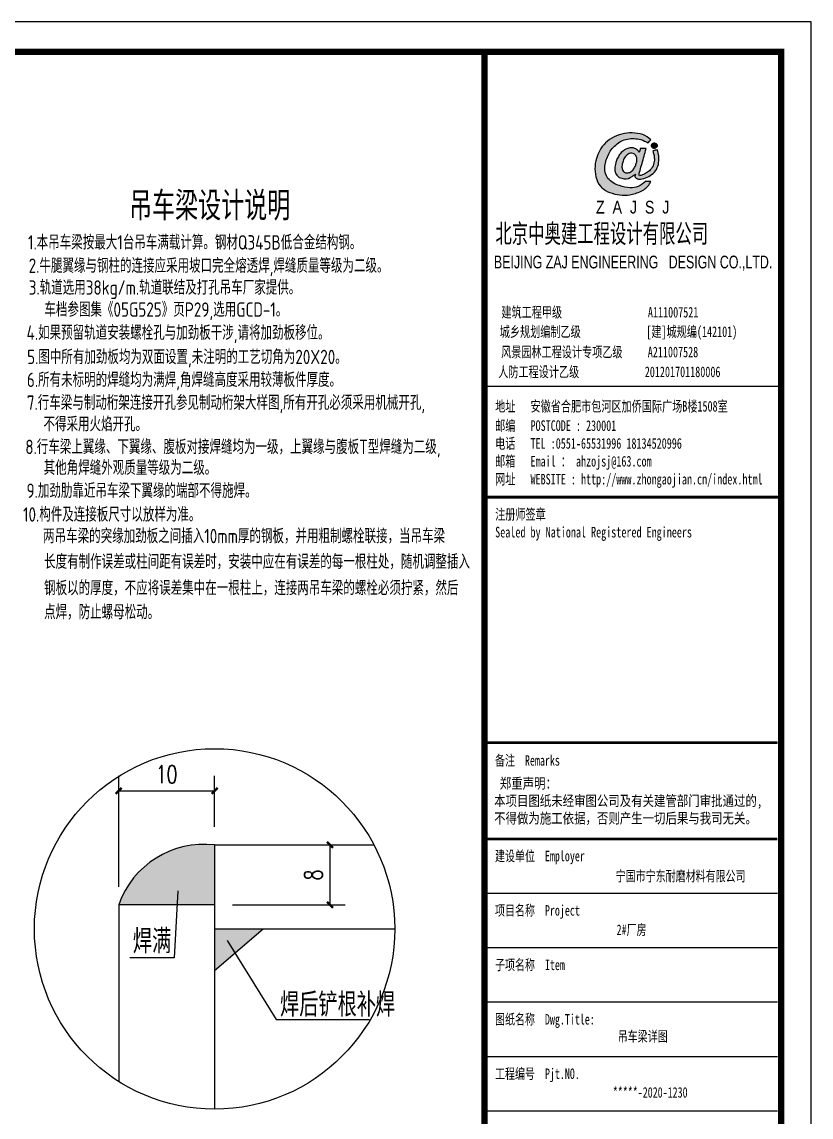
# Model space of a CAD drawing. Extents: x -33967 to 1773478, y -1022458 to -784650.
# Drawn here: x 840742 to 867071, y -999588 to -963058 of the extents above; entities that cross this region are included whole.
import ezdxf
from ezdxf.enums import TextEntityAlignment as Align

# ---------------------------------------------------------------- set-up
doc = ezdxf.new("R2010")
doc.units = 0
doc.header["$LTSCALE"] = 1000
doc.header["$MEASUREMENT"] = 0
for name, color, linetype in [('AXIS', 3, 'Continuous'), ('DIM', 146, 'Continuous'), ('PUB_TITLE', 4, 'Continuous'), ('PZ', 202, 'Continuous'), ('TEXT', 7, 'Continuous'), ('吊车梁', 161, 'Continuous'), ('图签', 3, 'Continuous'), ('粗实线', 2, 'Continuous')]:
    doc.layers.add(name, color=color, linetype=linetype)
doc.styles.add('_gyy_title_Arial', font='arial.ttf', dxfattribs={"width": 0.7})
doc.styles.add('_gyy_title_ST', font='', dxfattribs={"width": 0.8})
doc.styles.add('_TCH_DIM_T3', font='SIMPLEX', dxfattribs={"width": 0.705882, "bigfont": 'GBCBIG'})
doc.styles.add('HZ', font='txt.shx', dxfattribs={"width": 0.8, "bigfont": '000hztxt.shx'})
doc.styles.add('TSSD_Norm', font='tssdeng.shx', dxfattribs={"bigfont": 'hztxt.shx'})
doc.styles.get('_gyy_title_ST').set_extended_font_data('SimSun')
doc.dimstyles.new('TCH-200-20', dxfattribs={"dimtxt": 595, "dimasz": 200, "dimexe": 500, "dimexo": 600, "dimgap": 252.5, "dimtad": 1, "dimdec": 0, "dimlfac": 0.05, "dimzin": 0, "dimdsep": 46, "dimtxsty": '_TCH_DIM_T3', "dimblk": 'ARCHTICK', "dimcen": 0.09, "dimclrd": 124, "dimclre": 124, "dimclrt": 7, "dimazin": 2, "dimtfac": 1, "dimtdec": 0, "dimtix": 1, "dimtmove": 2, "dimatfit": 3, "dimfxl": 1, "dimtolj": 1, "dimtzin": 0, "dimarcsym": 0})

# ---------------------------------------------------------------- blocks, each defined once
blk = doc.blocks.new('_ArchTick')
at = {"color": 0, "linetype": 'ByBlock', "const_width": 0.4}
blk.add_lwpolyline([(-0.5, -0.5), (0.5, 0.5)], dxfattribs=at)
blk = doc.blocks.new('*D358')
at = {"layer": 'AXIS', "color": 124, "lineweight": -2, "transparency": 16777216}
for p, q in [((847771, -990510), (851522, -990510)), ((851022, -992510), (851022, -990510)), ((847771, -992510), (851522, -992510))]:
    blk.add_line(p, q, dxfattribs=at)
at = {"layer": 'Defpoints', "color": 0, "transparency": 16777216}
for p in [(847171, -990510), (851022, -990510), (847171, -992510)]:
    blk.add_point(p, dxfattribs=at)
at = {"layer": 'AXIS', "color": 124, "lineweight": -2, "transparency": 16777216, "xscale": 200, "yscale": 200, "zscale": 200}
for p, rotation in [((851022, -990510), 90), ((851022, -992510), 270)]:
    blk.add_blockref('_ArchTick', p, dxfattribs=dict(at, rotation=rotation))
at = {"layer": 'AXIS', "color": 7, "transparency": 16777216, "insert": (850472, -991510), "char_height": 595, "attachment_point": 5, "rotation": 90, "style": '_TCH_DIM_T3'}
blk.add_mtext('\\A1;8', dxfattribs=at)
blk = doc.blocks.new('*D359')
at = {"layer": 'AXIS', "color": 124, "lineweight": -2, "transparency": 16777216}
for p, q in [((843971, -991910), (843971, -988205)), ((847171, -989910), (847171, -988205)), ((843971, -988705), (847171, -988705))]:
    blk.add_line(p, q, dxfattribs=at)
at = {"layer": 'Defpoints', "color": 0, "transparency": 16777216}
for p in [(847171, -988705), (847171, -990510), (843971, -992510)]:
    blk.add_point(p, dxfattribs=at)
at = {"layer": 'AXIS', "color": 124, "lineweight": -2, "transparency": 16777216, "xscale": 200, "yscale": 200, "zscale": 200, "rotation": 180}
blk.add_blockref('_ArchTick', (843971, -988705), dxfattribs=at)
at = {"layer": 'AXIS', "color": 124, "lineweight": -2, "transparency": 16777216, "xscale": 200, "yscale": 200, "zscale": 200}
blk.add_blockref('_ArchTick', (847171, -988705), dxfattribs=at)
at = {"layer": 'AXIS', "color": 7, "transparency": 16777216, "insert": (845571, -988155), "char_height": 595, "attachment_point": 5, "style": '_TCH_DIM_T3'}
blk.add_mtext('\\A1;10', dxfattribs=at)
blk = doc.blocks.new('dd')
at = {"layer": '图签'}
h = blk.add_hatch(color=5, dxfattribs=at)
h.set_gradient(color1=(0, 0, 255), color2=(36, 36, 255), one_color=1, tint=0.57)
h.paths.add_polyline_path([(452, 1270, -0.093206), (531, 1562, -0.136321), (716, 1807, -0.161039), (988, 1948, -0.108591), (1307, 1935, -0.049497), (1479, 1861, 0.062627), (1539, 1932, 0.094388), (1351, 2056, 0.136326), (854, 2062, 0.161722), (430, 1810, 0.133661), (243, 1435, 0.158414), (286, 937, 0.22517), (632, 669, 0.138663), (1107, 646, 0.074676), (1375, 753, 0.125344), (1543, 944, 0.006312), (1413, 948, -0.090385), (1244, 833, -0.096745), (1053, 797, -0.073845), (803, 850, -0.140868), (530, 1020, -0.160753)])
h = blk.add_hatch(color=1, dxfattribs=at)
h.set_gradient(color1=(255, 0, 0), color2=(255, 0, 0), tint=0.57)
h.paths.add_polyline_path([(1557, 1818, 0.386553), (1564, 1757, 0.170676), (1604, 1736, 0.082224), (1657, 1743, 0.087509), (1686, 1766, 0.264235), (1694, 1804, 0.244333), (1636, 1850, 0.30271)])
h = blk.add_hatch(color=5, dxfattribs=at)
h.set_gradient(color1=(0, 0, 255), color2=(36, 36, 255), one_color=1, tint=0.57)
h.paths.add_polyline_path([(1306, 1289, 0.011169), (1334, 1370, 0.005807), (1431, 1724, 0.01105), (1292, 1724, 0.016796), (1267, 1634, 0.125943), (1203, 1704, 0.083806), (1120, 1739, 0.082879), (1047, 1739, -0.008503), (952, 1710, 0.060057), (844, 1628, 0.086078), (774, 1532, 0.099424), (705, 1347, 0.12153), (690, 1225, 0.102644), (719, 1122, 0.056648), (797, 1042, 0.092914), (913, 1013, 0.194578), (1098, 1064, -0.002562), (1175, 1122, 0.064354), (1167, 1068, 0.172385), (1207, 1017, 0.105458), (1300, 1002, 0.086567), (1454, 1046, 0.047674), (1592, 1136, 0.166359), (1692, 1274, 0.096748), (1728, 1431, 0.03151), (1728, 1548, 0.041815), (1700, 1691, 0.007654), (1588, 1673, -0.009919), (1610, 1585, -0.068269), (1624, 1482, -0.105336), (1605, 1352, -0.14652), (1528, 1223, -0.070486), (1434, 1151, -0.077937), (1341, 1103, -0.127098), (1272, 1084, -0.114215), (1267, 1129, -0.007609)])
h.paths.add_polyline_path([(865, 1245, -0.099994), (863, 1328, -0.050974), (888, 1427, -0.120527), (938, 1529, -0.043888), (1002, 1595, -0.08446), (1063, 1619, -0.147309), (1127, 1607, -0.037474), (1177, 1572, -0.06931), (1209, 1507, -0.067662), (1213, 1431, -0.02676), (1211, 1413, 0.017209), (1183, 1329, -0.048815), (1120, 1223, -0.139096), (1046, 1163, -0.097991), (944, 1153, -0.085394), (909, 1169, -0.149141)], flags=16)
blk.add_lwpolyline([(1539, 1932, 0.094388), (1351, 2056, 0.136326), (854, 2062, 0.161722), (430, 1810, 0.133661), (243, 1435, 0.158414), (286, 937, 0.22517), (632, 669, 0.138663), (1107, 646, 0.074676), (1375, 753, 0.125344), (1543, 944, 0.006312), (1413, 948, -0.090385), (1244, 833, -0.096745), (1053, 797, -0.073845), (803, 850, -0.140868), (530, 1020, -0.160753), (452, 1270, -0.093206), (531, 1562, -0.136321), (716, 1807, -0.161039), (988, 1948, -0.108591), (1307, 1935, -0.049497), (1479, 1861, 0.062627)], format="xyb", close=True, dxfattribs=at)
for points in [[(1694, 1804, 0.243958), (1636, 1850, 0.303117), (1557, 1818, 0.386553), (1564, 1757, 0.170676), (1604, 1736, 0.082224), (1657, 1743, 0.087509), (1686, 1766, 0.264235), (1694, 1804, -7.823139)], [(1431, 1724, 0.011041), (1292, 1724, 0.016796), (1267, 1634, 0.125943), (1203, 1704, 0.083806), (1120, 1739, 0.082879), (1047, 1739, -0.008503), (952, 1710, 0.060057), (844, 1628, 0.086078), (774, 1532, 0.099424), (705, 1347, 0.12153), (690, 1225, 0.102644), (719, 1122, 0.056648), (797, 1042, 0.092914), (913, 1013, 0.194578), (1098, 1064, -0.002562), (1175, 1122, 0.064354), (1167, 1068, 0.172385), (1207, 1017, 0.105458), (1300, 1002, 0.086567), (1454, 1046, 0.047674), (1592, 1136, 0.166359), (1692, 1274, 0.096748), (1728, 1431, 0.03151), (1728, 1548, 0.041815), (1700, 1691, 0.007654), (1588, 1673, -0.009919), (1610, 1585, -0.068269), (1624, 1482, -0.105336), (1605, 1352, -0.14652), (1528, 1223, -0.070486), (1434, 1151, -0.077937), (1341, 1103, -0.127098), (1272, 1084, -0.114215), (1267, 1129, -0.007609), (1306, 1289, 0.011169), (1334, 1370, 0.005782), (1430, 1722, 0.069025)], [(1213, 1431, 0.067662), (1209, 1507, 0.06931), (1177, 1572, 0.037474), (1127, 1607, 0.147309), (1063, 1619, 0.08446), (1002, 1595, 0.043888), (938, 1529, 0.120527), (888, 1427, 0.050974), (863, 1328, 0.099994), (865, 1245, 0.149141), (909, 1169, 0.085394), (944, 1153, 0.097991), (1046, 1163, 0.139096), (1120, 1223, 0.048815), (1183, 1329, -0.017209), (1211, 1413, 0.02676), (1213, 1431, 0.441273)]]:
    blk.add_lwpolyline(points, format="xyb", dxfattribs=at)
at = {"insert": (246, 492), "char_height": 300, "width": 8000, "attachment_point": 1, "style": 'HZ'}
blk.add_mtext('{\\fArial|b0|i0|c0|p32;Z  A  J  S  J}', dxfattribs=at)

msp = doc.modelspace()

# ---------------------------------------------------------------- hatches: boundary and pattern name
at = {"layer": '粗实线'}
h = msp.add_hatch(color=256, dxfattribs=at)
h.set_gradient(color1=(139, 134, 116), one_color=1, tint=1, name='SPHERICAL')
h.paths.add_polyline_path([(847170.6, -990510.5, 0.3510772), (843970.6, -992510.5), (847170.6, -992510.5)])
h.paths.add_polyline_path([(847170.6, -993310.5), (847170.6, -994702.3), (848791.6, -993310.5)])

# ---------------------------------------------------------------- linework, layer by layer
at = {"layer": 'AXIS'}
for p, q in [((845948, -992038.6, -2958), (845817.5, -994273.7, -2958)), ((847589.5, -993697.4, -2958), (849224.8, -996336.5, -2958)), ((845817.5, -994273.7, -2958), (844339.5, -994273.7, -2958)), ((849224.8, -996336.5, -2958), (852341.4, -996336.5, -2958))]:
    msp.add_line(p, q, dxfattribs=at)
msp.add_circle((847170.6, -993310.5, -2958), 6010.7, dxfattribs=at)
at = {"layer": 'DIM'}
msp.add_line((847170.6, -994702.3, -2958), (848791.6, -993310.5, -2958), dxfattribs=at)
msp.add_arc((846819.2, -993508.3, -2958), 3018.4, 83.31536, 160.69541, dxfattribs=at)
at = {"layer": 'PUB_TITLE'}
for p, q in [((856172.1, -975204.3), (866071.1, -975204.3)), ((865949, -987099.5), (856172.1, -987099.5)), ((865949, -992127.6), (856172.1, -992127.6)), ((865949, -993943.3), (856172.1, -993943.3)), ((865949, -995759), (856172.1, -995759)), ((865949, -997574.7), (856172.1, -997574.7)), ((865949, -999390.5), (856172.1, -999390.5))]:
    msp.add_line(p, q, dxfattribs=at)
msp.add_lwpolyline([(783071.1, -1022458.4), (867071.1, -1022458.4), (867071.1, -963058.4), (783071.1, -963058.4)], close=True, dxfattribs=at)
at = {"layer": 'PUB_TITLE', "const_width": 212.1}
for points in [[(785891.4, -1021458.4), (866071.1, -1021458.4), (866071.1, -964058.4), (785891.4, -964058.4)], [(856172.1, -964058.4), (866071.1, -964058.4), (866071.1, -1021458.4), (856172.1, -1021458.4)]]:
    msp.add_lwpolyline(points, close=True, dxfattribs=at)
at = {"layer": 'PUB_TITLE'}
for points, const_width in [([(856172.1, -978909.9), (866071.1, -978909.9)], 99), ([(856172.1, -987099.5), (865949, -987099.5)], 97.8), ([(856172.1, -990311.9), (865949, -990311.9)], 97.8)]:
    msp.add_lwpolyline(points, dxfattribs=dict(at, const_width=const_width))
at = {"layer": 'PZ'}
for p, q in [((847170.6, -990510.5, -2958), (847170.6, -999321.1, -2958)), ((843970.6, -992510.5, -2958), (843970.6, -998398.5, -2958))]:
    msp.add_line(p, q, dxfattribs=at)
at = {"layer": '吊车梁'}
for p, q in [((847170.6, -990510.5, -2958), (852489.3, -990510.5, -2958)), ((847170.6, -993310.5, -2958), (853181.3, -993310.5, -2958))]:
    msp.add_line(p, q, dxfattribs=at)
at = {"layer": '粗实线'}
msp.add_line((847170.6, -992510.5, -2958), (843970.6, -992510.5, -2958), dxfattribs=at)

# ---------------------------------------------------------------- block references
at = {"layer": '图签', "xscale": 1.414139999943435, "yscale": 1.414139999943435, "zscale": 1.414139999943435}
msp.add_blockref('dd', (859545.6, -969721.1), dxfattribs=at)

# ---------------------------------------------------------------- texts
at = {"color": 1, "insert": (856540.3, -969782.1), "char_height": 718.199, "width": 9393.636, "attachment_point": 1, "style": 'HZ'}
msp.add_mtext('北京中奥建工程设计有限公司', dxfattribs=at)
at = {"layer": 'PUB_TITLE', "width": 0.7}
for s, height, style, p in [('BEIJING ZAJ ENGINEERING   DESIGN CO.,LTD.', 424.242, '_gyy_title_Arial', (861133.2, -971279.3)), ('建筑工程甲级                 A111007521             ', 353.535, '_gyy_title_ST', (861118.9, -972917.6)), ('城乡规划编制乙级             [建]城规编(142101)', 353.535, '_gyy_title_ST', (860646.9, -973566.2)), ('风景园林工程设计专项乙级     A211007528           ', 353.535, '_gyy_title_ST', (860943, -974244.4)), ('人防工程设计乙级             201201701180006', 353.535, '_gyy_title_ST', (860340.1, -974906.1))]:
    msp.add_text(s, height=height, dxfattribs=dict(at, style=style)).set_placement(p, align=Align.CENTER)
at = {"layer": 'PUB_TITLE', "style": '_gyy_title_ST', "width": 0.7}
for s, height, p in [('地址   安徽省合肥市包河区加侨国际广场B楼1508室', 353.535, (856529.9, -976054.6)), ('邮编   POSTCODE : 230001', 353.535, (856529.9, -976700.4)), ('电话   TEL :0551-65531996 18134520996', 353.535, (856529.9, -977294.3)), ('邮箱   Email ： ahzojsj@163.com', 353.535, (856529.9, -977888.3)), ('网址   WEBSITE : http://www.zhongaojian.cn/index.html', 353.535, (856529.9, -978485.7)), ('注册师签章', 353.53, (856529.9, -979659.4)), ('Sealed by National Registered Engineers', 353.535, (856531.8, -980253.4)), ('备注  Remarks', 349.176, (856525.5, -987865.2)), ('建设单位  Employer', 349.176, (856525.5, -991052.1)), ('项目名称  Project', 349.176, (856525.5, -992867.9)), ('子项名称  Item', 349.18, (856525.5, -994683.6)), ('图纸名称  Dwg.Title:', 349.176, (856525.5, -996499.3)), ('工程编号  Pjt.NO.', 349.176, (856525.5, -998315))]:
    msp.add_text(s, height=height, dxfattribs=at).set_placement(p)
at = {"layer": 'PUB_TITLE', "color": 2, "style": '_gyy_title_ST', "width": 0.7}
for s, height, p in [('宁国市宁东耐磨材料有限公司', 349.176, (862718.5, -991540.1)), ('2#厂房', 349.18, (861082.8, -993331))]:
    msp.add_text(s, height=height, dxfattribs=at).set_placement(p, align=Align.MIDDLE)
at = {"layer": 'PUB_TITLE', "color": 6, "style": '_gyy_title_ST', "width": 0.7}
msp.add_text('吊车梁详图', height=349.18, dxfattribs=at).set_placement((861452.4, -996885.8), align=Align.MIDDLE)
at = {"layer": 'PUB_TITLE', "color": 2, "style": '_gyy_title_ST', "width": 0.7}
msp.add_text('*****-2020-1230', height=349.176, dxfattribs=at).set_placement((861703.8, -998937.6), align=Align.CENTER)
at = {"layer": 'PUB_TITLE', "insert": (856496.3, -988280.3), "char_height": 349.176, "width": 11173.63, "attachment_point": 1, "style": '_gyy_title_ST'}
msp.add_mtext(' 郑重声明：\\P本项目图纸未经审图公司及有关建管部门审批通过的,\\P不得做为施工依据，否则产生一切后果与我司无关。', dxfattribs=at)
at = {"layer": 'TEXT', "style": 'TSSD_Norm', "width": 0.8}
for s, height, p in [('吊车梁设计说明', 960, (844317.3, -969677.6, -2366.4)), ('1.本吊车梁按最大1台吊车满载计算。钢材Q345B低合金结构钢。', 480, (840945, -970651.9, -2366.4)), ('2.牛腿翼缘与钢柱的连接应采用坡口完全熔透焊,焊缝质量等级为二级。', 480, (840968.7, -971430.1, -2366.4)), ('3.轨道选用38kg/m.轨道联结及打孔吊车厂家提供。', 480, (840968.7, -972158.1, -2366.4)), ('车档参图集《05G525》页P29,选用GCD-1。', 480, (841493.2, -972893.8, -2366.4)), ('4.如果预留轨道安装螺栓孔与加劲板干涉,请将加劲板移位。', 480, (840898.5, -973663.6, -2366.4)), ('5.图中所有加劲板均为双面设置,未注明的工艺切角为20X20。', 480, (840915.8, -974473.8, -2366.4)), ('6.所有未标明的焊缝均为满焊,角焊缝高度采用较薄板件厚度。', 480, (840907.9, -975236.2, -2366.4)), ('7.行车梁与制动桁架连接开孔参见制动桁架大样图,所有开孔必须采用机械开孔,', 480, (840907.9, -975998.5, -2366.4)), ('不得采用火焰开孔。', 480, (841462.4, -976715.2, -2366.4)), ('8.行车梁上翼缘、下翼缘、腹板对接焊缝均为一级，上翼缘与腹板T型焊缝为二级,', 480, (840855.3, -977474, -2366.4)), ('其他角焊缝外观质量等级为二级。', 480, (841467.8, -978169.6, -2366.4)), ('9.加劲肋靠近吊车梁下翼缘的端部不得施焊。', 480, (840897.2, -978936.6, -2366.4)), ('10.构件及连接板尺寸以放样为准。', 480, (840779.5, -979728.5, -2366.4)), ('两吊车梁的突缘加劲板之间插入10mm厚的钢板，并用粗制螺栓联接，当吊车梁', 480, (841449.9, -980447.8, -2366.4)), ('长度有制作误差或柱间距有误差时，安装中应在有误差的每一根柱处，随机调整插入', 480, (841482.2, -981302.3, -2366.4)), ('钢板以的厚度，不应将误差集中在一根柱上，连接两吊车梁的螺栓必须拧紧，然后', 480, (841482.2, -982180.7, -2366.4)), ('点焊，防止螺母松动。', 480, (841482.2, -982983.8, -2366.4)), ('焊满', 800, (844444.1, -994124.4, -2958)), ('焊后铲根补焊', 800, (849354.1, -996238.8, -2958))]:
    msp.add_text(s, height=height, dxfattribs=at).set_placement(p)

# ---------------------------------------------------------------- dimensions: what is measured, and where the dimension line sits
at = {"layer": 'AXIS'}
dim = msp.add_linear_dim(base=(847170.6, -988704.5, -2958), p1=(843970.6, -992510.5, -2958), p2=(847170.6, -990510.5, -2958), text='10', dimstyle='TCH-200-20', dxfattribs=at)
dim.commit()
dim.dimension.update_dxf_attribs({"geometry": '*D359', "text_midpoint": (845570.6, -988154.5, -2958)})
dim = msp.add_linear_dim(base=(851022.3, -990510.5, -2958), p1=(847170.6, -992510.5, -2958), p2=(847170.6, -990510.5, -2958), angle=90, text='8', dimstyle='TCH-200-20', dxfattribs=at)
dim.commit()
dim.dimension.update_dxf_attribs({"geometry": '*D358', "text_midpoint": (850472.3, -991510.5, -2958)})

doc.saveas('drawing.dxf')
